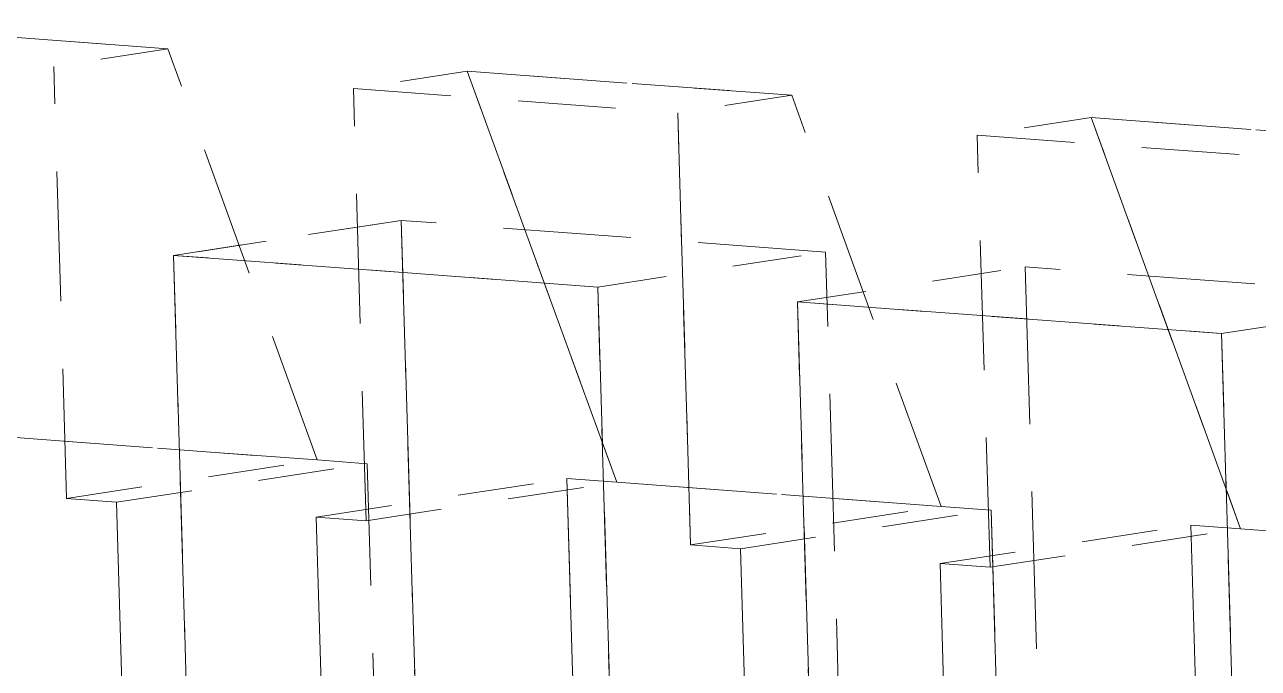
# Model space of a CAD drawing. Extents: x 23 to 417, y 3 to 294.
# Drawn here: x 354.945 to 356.769, y 113.678 to 114.63 of the extents above; entities that cross this region are included whole.
import ezdxf

# ---------------------------------------------------------------- set-up
doc = ezdxf.new("R2010")
doc.units = 0
doc.linetypes.add('DASHED', pattern=[15, 12, -3])
doc.layers.get('0').update_dxf_attribs({"lineweight": 13})

# ---------------------------------------------------------------- blocks, each defined once
blk = doc.blocks.new('BLOCK3535')
at = {"color": 7, "linetype": 'DASHED', "lineweight": 13, "ltscale": 0.024058}
for p, q in [((5.782, -35.4722), (4.8223, -35.4007)), ((4.8223, -35.4007), (5.782, -35.4722)), ((4.4854, -35.4525), (5.445, -35.524)), ((4.4854, -35.4525), (5.445, -35.524)), ((7.6275, -35.6096), (6.6678, -35.5382)), ((6.6678, -35.5382), (7.6275, -35.6096)), ((6.3309, -35.5899), (7.2905, -35.6614)), ((6.3309, -35.5899), (7.2905, -35.6614)), ((9.473, -35.7471), (8.5133, -35.6756)), ((8.5133, -35.6756), (9.473, -35.7471)), ((8.1763, -35.7274), (9.136, -35.7988)), ((8.1763, -35.7274), (9.136, -35.7988)), ((6.2242, -36.6879), (5.2645, -36.6165)), ((5.2645, -36.6165), (6.2242, -36.6879)), ((8.0697, -36.8253), (7.11, -36.7539)), ((7.11, -36.7539), (8.0697, -36.8253)), ((9.9152, -36.9628), (8.9555, -36.8913)), ((8.9555, -36.8913), (9.9152, -36.9628))]:
    blk.add_line(p, q, dxfattribs=at)
at = {"color": 7, "linetype": 'DASHED', "lineweight": 13, "ltscale": 0.008523}
for p, q in [((5.782, -35.4722), (5.445, -35.524)), ((5.782, -35.4722), (5.445, -35.524)), ((6.6678, -35.5382), (6.3309, -35.5899)), ((6.6678, -35.5382), (6.3309, -35.5899)), ((7.6275, -35.6096), (7.2905, -35.6614)), ((7.6275, -35.6096), (7.2905, -35.6614)), ((8.5133, -35.6756), (8.1763, -35.7274)), ((8.5133, -35.6756), (8.1763, -35.7274))]:
    blk.add_line(p, q, dxfattribs=at)
at = {"color": 7, "linetype": 'DASHED', "lineweight": 13, "ltscale": 0.032341}
for p, q in [((6.2242, -36.6879), (5.782, -35.4722)), ((6.2242, -36.6879), (5.782, -35.4722)), ((6.6678, -35.5382), (7.11, -36.7539)), ((7.11, -36.7539), (6.6678, -35.5382)), ((8.0697, -36.8253), (7.6275, -35.6096)), ((8.0697, -36.8253), (7.6275, -35.6096)), ((8.5133, -35.6756), (8.9555, -36.8913)), ((8.9555, -36.8913), (8.5133, -35.6756))]:
    blk.add_line(p, q, dxfattribs=at)
at = {"color": 7, "linetype": 'DASHED', "lineweight": 13, "ltscale": 0.03196}
for p, q in [((5.4828, -36.8018), (5.445, -35.524)), ((5.4828, -36.8018), (5.445, -35.524)), ((6.3687, -36.8678), (6.3309, -35.5899)), ((6.3687, -36.8678), (6.3309, -35.5899)), ((7.2905, -35.6614), (7.3283, -36.9392)), ((7.3283, -36.9392), (7.2905, -35.6614)), ((8.2142, -37.0052), (8.1763, -35.7274)), ((8.2142, -37.0052), (8.1763, -35.7274))]:
    blk.add_line(p, q, dxfattribs=at)
at = {"color": 7, "linetype": 'DASHED', "lineweight": 13, "ltscale": 0.017046}
for p, q in [((6.4727, -35.9795), (5.7988, -36.083)), ((5.7988, -36.083), (6.4727, -35.9795)), ((7.0537, -36.1765), (7.7277, -36.073)), ((7.0537, -36.1765), (7.7277, -36.073)), ((7.6443, -36.2205), (8.3182, -36.1169)), ((7.6443, -36.2205), (8.3182, -36.1169)), ((8.8992, -36.3139), (9.5732, -36.2104)), ((8.8992, -36.3139), (9.5732, -36.2104))]:
    blk.add_line(p, q, dxfattribs=at)
at = {"color": 7, "linetype": 'DASHED', "lineweight": 13, "ltscale": 0.038748}
for p, q in [((6.5186, -37.5288), (6.4727, -35.9795)), ((6.4727, -35.9795), (6.5186, -37.5288)), ((5.8447, -37.6323), (5.7988, -36.083)), ((5.7988, -36.083), (5.8447, -37.6323)), ((7.7735, -37.6222), (7.7277, -36.073)), ((7.7735, -37.6222), (7.7277, -36.073)), ((8.3182, -36.1169), (8.3641, -37.6662)), ((8.3182, -36.1169), (8.3641, -37.6662)), ((7.0537, -36.1765), (7.0996, -37.7257)), ((7.0996, -37.7257), (7.0537, -36.1765)), ((7.6902, -37.7697), (7.6443, -36.2205)), ((7.6443, -36.2205), (7.6902, -37.7697)), ((8.8992, -36.3139), (8.9451, -37.8632)), ((8.9451, -37.8632), (8.8992, -36.3139))]:
    blk.add_line(p, q, dxfattribs=at)
at = {"color": 7, "linetype": 'DASHED', "lineweight": 13, "ltscale": 0.03146}
for p, q in [((7.7277, -36.073), (6.4727, -35.9795)), ((7.7277, -36.073), (6.4727, -35.9795)), ((5.7988, -36.083), (7.0537, -36.1765)), ((7.0537, -36.1765), (5.7988, -36.083)), ((9.5732, -36.2104), (8.3182, -36.1169)), ((9.5732, -36.2104), (8.3182, -36.1169)), ((7.6443, -36.2205), (8.8992, -36.3139)), ((8.8992, -36.3139), (7.6443, -36.2205))]:
    blk.add_line(p, q, dxfattribs=at)
at = {"color": 7, "linetype": 'DASHED', "lineweight": 13, "ltscale": 0.018751}
for p, q in [((5.4828, -36.8018), (6.2242, -36.6879)), ((5.4828, -36.8018), (6.2242, -36.6879)), ((5.6305, -36.8128), (6.3718, -36.6989)), ((5.6305, -36.8128), (6.3718, -36.6989)), ((6.221, -36.8568), (6.9624, -36.7429)), ((6.221, -36.8568), (6.9624, -36.7429)), ((6.3687, -36.8678), (7.11, -36.7539)), ((6.3687, -36.8678), (7.11, -36.7539)), ((7.3283, -36.9392), (8.0697, -36.8253)), ((7.3283, -36.9392), (8.0697, -36.8253)), ((7.476, -36.9502), (8.2173, -36.8363)), ((7.476, -36.9502), (8.2173, -36.8363)), ((8.0665, -36.9942), (8.8079, -36.8803)), ((8.0665, -36.9942), (8.8079, -36.8803)), ((8.2142, -37.0052), (8.9555, -36.8913)), ((8.2142, -37.0052), (8.9555, -36.8913))]:
    blk.add_line(p, q, dxfattribs=at)
at = {"color": 7, "linetype": 'DASHED', "lineweight": 13, "ltscale": 0.003701}
for p, q in [((6.3718, -36.6989), (6.2242, -36.6879)), ((6.2242, -36.6879), (6.3718, -36.6989)), ((7.11, -36.7539), (6.9624, -36.7429)), ((6.9624, -36.7429), (7.11, -36.7539)), ((5.4828, -36.8018), (5.6305, -36.8128)), ((5.4828, -36.8018), (5.6305, -36.8128)), ((6.221, -36.8568), (6.3687, -36.8678)), ((6.221, -36.8568), (6.3687, -36.8678)), ((8.2173, -36.8363), (8.0697, -36.8253)), ((8.0697, -36.8253), (8.2173, -36.8363)), ((8.9555, -36.8913), (8.8079, -36.8803)), ((8.8079, -36.8803), (8.9555, -36.8913)), ((7.3283, -36.9392), (7.476, -36.9502)), ((7.3283, -36.9392), (7.476, -36.9502)), ((8.0665, -36.9942), (8.2142, -37.0052)), ((8.0665, -36.9942), (8.2142, -37.0052))]:
    blk.add_line(p, q, dxfattribs=at)
at = {"color": 7, "linetype": 'DASHED', "lineweight": 13, "ltscale": 0.047523}
for p, q in [((6.4281, -38.599), (6.3718, -36.6989)), ((6.4281, -38.599), (6.3718, -36.6989)), ((6.9624, -36.7429), (7.0186, -38.643)), ((7.0186, -38.643), (6.9624, -36.7429)), ((8.2736, -38.7364), (8.2173, -36.8363)), ((8.2173, -36.8363), (8.2736, -38.7364)), ((8.8079, -36.8803), (8.8641, -38.7804)), ((8.8079, -36.8803), (8.8641, -38.7804))]:
    blk.add_line(p, q, dxfattribs=at)
at = {"color": 7, "linetype": 'DASHED', "lineweight": 13, "ltscale": 0.067394}
for p, q in [((5.6305, -36.8128), (5.7103, -39.5074)), ((5.6305, -36.8128), (5.7103, -39.5074)), ((6.221, -36.8568), (6.3008, -39.5514)), ((6.221, -36.8568), (6.3008, -39.5514)), ((7.476, -36.9502), (7.5558, -39.6448)), ((7.476, -36.9502), (7.5558, -39.6448)), ((8.1463, -39.6888), (8.0665, -36.9942)), ((8.0665, -36.9942), (8.1463, -39.6888))]:
    blk.add_line(p, q, dxfattribs=at)

msp = doc.modelspace()

# ---------------------------------------------------------------- block references
at = {"lineweight": 0, "xscale": 0.5, "yscale": 0.5, "zscale": 0.5}
msp.add_blockref('BLOCK3535', (352.2652, 132.3303), dxfattribs=at)

doc.saveas('drawing.dxf')
